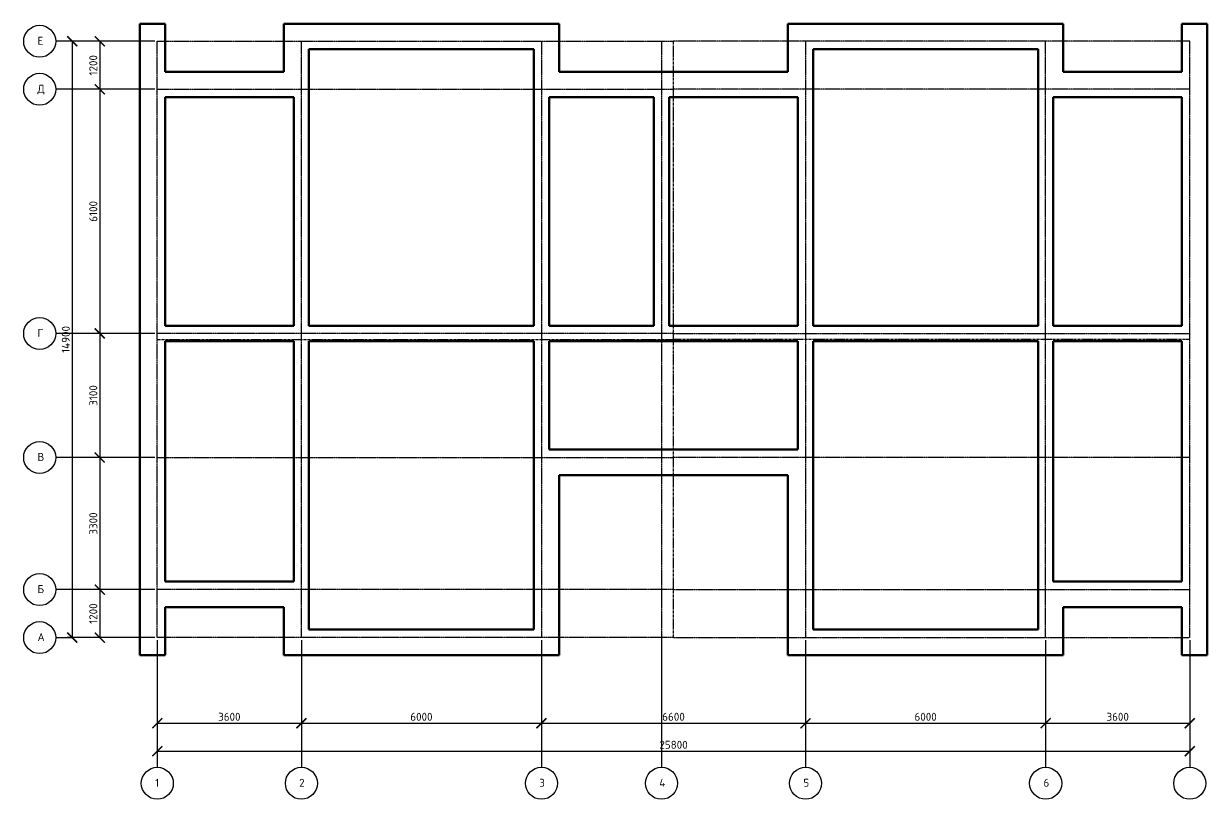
# Model space of a CAD drawing. Header units: millimetres. Extents: x -273369 to 399464, y -35443 to 194245.
# Drawn here: x -58098 to -28518, y -3287 to 16093 of the extents above; entities that cross this region are included whole.
import ezdxf

# ---------------------------------------------------------------- set-up
doc = ezdxf.new("R2010")
doc.units = ezdxf.units.MM
doc.linetypes.add('осевая', pattern=[50.8, 31.75, -6.35, 6.35, -6.35])
doc.linetypes.add('осеваяX2', pattern=[101.6, 63.5, -12.7, 12.7, -12.7])
doc.styles.add('Курс2', font='isocpeur.ttf', dxfattribs={"height": 2.5})
doc.dimstyles.new('Линейный', dxfattribs={"dimscale": 0, "dimtxt": 2, "dimasz": 2.5, "dimexe": 1.25, "dimexo": 0.625, "dimtad": 1, "dimtxsty": 'Курс2', "dimblk": 'ARCHTICK', "dimcen": 2.5, "dimadec": 0, "dimazin": 0, "dimtfac": 1, "dimtmove": 0, "dimatfit": 3, "dimldrblk": 'ARCHTICK', "dimfxl": 1, "dimarcsym": 0})

# ---------------------------------------------------------------- blocks, each defined once
blk = doc.blocks.new('_ArchTick')
at = {"color": 0, "linetype": 'ByBlock', "lineweight": 60, "const_width": 0.15}
blk.add_lwpolyline([(-0.5, -0.5), (0.5, 0.5)], dxfattribs=at)
blk = doc.blocks.new('*D162')
at = {"color": 0, "lineweight": -2, "transparency": 16777216}
for p, q in [((-54758, 690), (-54758, -1512)), ((-51158, 690), (-51158, -1512)), ((-54758, -1387), (-51158, -1387))]:
    blk.add_line(p, q, dxfattribs=at)
at = {"layer": 'Defpoints', "color": 0, "transparency": 16777216}
for p in [(-54758, 753), (-51158, 753), (-51158, -1387)]:
    blk.add_point(p, dxfattribs=at)
at = {"color": 0, "lineweight": -2, "transparency": 16777216, "xscale": 250, "yscale": 250, "zscale": 250, "rotation": 180}
blk.add_blockref('_ArchTick', (-54758, -1387), dxfattribs=at)
at = {"color": 0, "lineweight": -2, "transparency": 16777216, "xscale": 250, "yscale": 250, "zscale": 250}
blk.add_blockref('_ArchTick', (-51158, -1387), dxfattribs=at)
at = {"color": 0, "transparency": 16777216, "insert": (-52958, -1225), "char_height": 200, "attachment_point": 5, "style": 'Курс2'}
blk.add_mtext('3600', dxfattribs=at)
blk = doc.blocks.new('*D163')
at = {"color": 0, "lineweight": -2, "transparency": 16777216}
for p, q in [((-51158, 690), (-51158, -1512)), ((-45158, 690), (-45158, -1512)), ((-51158, -1387), (-45158, -1387))]:
    blk.add_line(p, q, dxfattribs=at)
at = {"layer": 'Defpoints', "color": 0, "transparency": 16777216}
for p in [(-51158, 753), (-45158, 753), (-45158, -1387)]:
    blk.add_point(p, dxfattribs=at)
at = {"color": 0, "lineweight": -2, "transparency": 16777216, "xscale": 250, "yscale": 250, "zscale": 250, "rotation": 180}
blk.add_blockref('_ArchTick', (-51158, -1387), dxfattribs=at)
at = {"color": 0, "lineweight": -2, "transparency": 16777216, "xscale": 250, "yscale": 250, "zscale": 250}
blk.add_blockref('_ArchTick', (-45158, -1387), dxfattribs=at)
at = {"color": 0, "transparency": 16777216, "insert": (-48158, -1225), "char_height": 200, "attachment_point": 5, "style": 'Курс2'}
blk.add_mtext('6000', dxfattribs=at)
blk = doc.blocks.new('*D164')
at = {"color": 0, "lineweight": -2, "transparency": 16777216}
for p, q in [((-45158, 690), (-45158, -1512)), ((-38558, 690), (-38558, -1512)), ((-45158, -1387), (-38558, -1387))]:
    blk.add_line(p, q, dxfattribs=at)
at = {"layer": 'Defpoints', "color": 0, "transparency": 16777216}
for p in [(-45158, 753), (-38558, 753), (-38558, -1387)]:
    blk.add_point(p, dxfattribs=at)
at = {"color": 0, "lineweight": -2, "transparency": 16777216, "xscale": 250, "yscale": 250, "zscale": 250, "rotation": 180}
blk.add_blockref('_ArchTick', (-45158, -1387), dxfattribs=at)
at = {"color": 0, "lineweight": -2, "transparency": 16777216, "xscale": 250, "yscale": 250, "zscale": 250}
blk.add_blockref('_ArchTick', (-38558, -1387), dxfattribs=at)
at = {"color": 0, "transparency": 16777216, "insert": (-41858, -1225), "char_height": 200, "attachment_point": 5, "style": 'Курс2'}
blk.add_mtext('6600', dxfattribs=at)
blk = doc.blocks.new('*D165')
at = {"color": 0, "lineweight": -2, "transparency": 16777216}
for p, q in [((-38558, 690), (-38558, -1512)), ((-32558, 690), (-32558, -1512)), ((-38558, -1387), (-32558, -1387))]:
    blk.add_line(p, q, dxfattribs=at)
at = {"layer": 'Defpoints', "color": 0, "transparency": 16777216}
for p in [(-38558, 753), (-32558, 753), (-32558, -1387)]:
    blk.add_point(p, dxfattribs=at)
at = {"color": 0, "lineweight": -2, "transparency": 16777216, "xscale": 250, "yscale": 250, "zscale": 250, "rotation": 180}
blk.add_blockref('_ArchTick', (-38558, -1387), dxfattribs=at)
at = {"color": 0, "lineweight": -2, "transparency": 16777216, "xscale": 250, "yscale": 250, "zscale": 250}
blk.add_blockref('_ArchTick', (-32558, -1387), dxfattribs=at)
at = {"color": 0, "transparency": 16777216, "insert": (-35558, -1225), "char_height": 200, "attachment_point": 5, "style": 'Курс2'}
blk.add_mtext('6000', dxfattribs=at)
blk = doc.blocks.new('*D166')
at = {"color": 0, "lineweight": -2, "transparency": 16777216}
for p, q in [((-32558, 690), (-32558, -1512)), ((-28958, 690), (-28958, -1512)), ((-32558, -1387), (-28958, -1387))]:
    blk.add_line(p, q, dxfattribs=at)
at = {"layer": 'Defpoints', "color": 0, "transparency": 16777216}
for p in [(-32558, 753), (-28958, 753), (-28958, -1387)]:
    blk.add_point(p, dxfattribs=at)
at = {"color": 0, "lineweight": -2, "transparency": 16777216, "xscale": 250, "yscale": 250, "zscale": 250, "rotation": 180}
blk.add_blockref('_ArchTick', (-32558, -1387), dxfattribs=at)
at = {"color": 0, "lineweight": -2, "transparency": 16777216, "xscale": 250, "yscale": 250, "zscale": 250}
blk.add_blockref('_ArchTick', (-28958, -1387), dxfattribs=at)
at = {"color": 0, "transparency": 16777216, "insert": (-30758, -1225), "char_height": 200, "attachment_point": 5, "style": 'Курс2'}
blk.add_mtext('3600', dxfattribs=at)
blk = doc.blocks.new('*D167')
at = {"color": 0, "lineweight": -2, "transparency": 16777216}
for p, q in [((-54758, 690), (-54758, -2212)), ((-28958, 690), (-28958, -2212)), ((-54758, -2087), (-28958, -2087))]:
    blk.add_line(p, q, dxfattribs=at)
at = {"layer": 'Defpoints', "color": 0, "transparency": 16777216}
for p in [(-54758, 753), (-28958, 753), (-28958, -2087)]:
    blk.add_point(p, dxfattribs=at)
at = {"color": 0, "lineweight": -2, "transparency": 16777216, "xscale": 250, "yscale": 250, "zscale": 250, "rotation": 180}
blk.add_blockref('_ArchTick', (-54758, -2087), dxfattribs=at)
at = {"color": 0, "lineweight": -2, "transparency": 16777216, "xscale": 250, "yscale": 250, "zscale": 250}
blk.add_blockref('_ArchTick', (-28958, -2087), dxfattribs=at)
at = {"color": 0, "transparency": 16777216, "insert": (-41858, -1925), "char_height": 200, "attachment_point": 5, "style": 'Курс2'}
blk.add_mtext('25800', dxfattribs=at)
blk = doc.blocks.new('*D168')
at = {"color": 0, "lineweight": -2, "transparency": 16777216}
for p, q in [((-54820, 15653), (-56321, 15653)), ((-56196, 15653), (-56196, 14453)), ((-54820, 14453), (-56321, 14453))]:
    blk.add_line(p, q, dxfattribs=at)
at = {"layer": 'Defpoints', "color": 0, "transparency": 16777216}
for p in [(-54758, 15653), (-56196, 14453), (-54758, 14453)]:
    blk.add_point(p, dxfattribs=at)
at = {"color": 0, "lineweight": -2, "transparency": 16777216, "xscale": 250, "yscale": 250, "zscale": 250}
for p, rotation in [((-56196, 15653), 90), ((-56196, 14453), 270)]:
    blk.add_blockref('_ArchTick', p, dxfattribs=dict(at, rotation=rotation))
at = {"color": 0, "transparency": 16777216, "insert": (-56358, 15053), "char_height": 200, "attachment_point": 5, "rotation": 90, "style": 'Курс2'}
blk.add_mtext('1200', dxfattribs=at)
blk = doc.blocks.new('*D169')
at = {"color": 0, "lineweight": -2, "transparency": 16777216}
for p, q in [((-54820, 14453), (-56321, 14453)), ((-56196, 14453), (-56196, 8353)), ((-54820, 8353), (-56321, 8353))]:
    blk.add_line(p, q, dxfattribs=at)
at = {"layer": 'Defpoints', "color": 0, "transparency": 16777216}
for p in [(-54758, 14453), (-56196, 8353), (-54758, 8353)]:
    blk.add_point(p, dxfattribs=at)
at = {"color": 0, "lineweight": -2, "transparency": 16777216, "xscale": 250, "yscale": 250, "zscale": 250}
for p, rotation in [((-56196, 14453), 90), ((-56196, 8353), 270)]:
    blk.add_blockref('_ArchTick', p, dxfattribs=dict(at, rotation=rotation))
at = {"color": 0, "transparency": 16777216, "insert": (-56358, 11403), "char_height": 200, "attachment_point": 5, "rotation": 90, "style": 'Курс2'}
blk.add_mtext('6100', dxfattribs=at)
blk = doc.blocks.new('*D170')
at = {"color": 0, "lineweight": -2, "transparency": 16777216}
for p, q in [((-54820, 8353), (-56321, 8353)), ((-56196, 8353), (-56196, 5253)), ((-54820, 5253), (-56321, 5253))]:
    blk.add_line(p, q, dxfattribs=at)
at = {"layer": 'Defpoints', "color": 0, "transparency": 16777216}
for p in [(-54758, 8353), (-56196, 5253), (-54758, 5253)]:
    blk.add_point(p, dxfattribs=at)
at = {"color": 0, "lineweight": -2, "transparency": 16777216, "xscale": 250, "yscale": 250, "zscale": 250}
for p, rotation in [((-56196, 8353), 90), ((-56196, 5253), 270)]:
    blk.add_blockref('_ArchTick', p, dxfattribs=dict(at, rotation=rotation))
at = {"color": 0, "transparency": 16777216, "insert": (-56358, 6803), "char_height": 200, "attachment_point": 5, "rotation": 90, "style": 'Курс2'}
blk.add_mtext('3100', dxfattribs=at)
blk = doc.blocks.new('*D171')
at = {"color": 0, "lineweight": -2, "transparency": 16777216}
for p, q in [((-54820, 5253), (-56321, 5253)), ((-56196, 5253), (-56196, 1953)), ((-54820, 1953), (-56321, 1953))]:
    blk.add_line(p, q, dxfattribs=at)
at = {"layer": 'Defpoints', "color": 0, "transparency": 16777216}
for p in [(-54758, 5253), (-56196, 1953), (-54758, 1953)]:
    blk.add_point(p, dxfattribs=at)
at = {"color": 0, "lineweight": -2, "transparency": 16777216, "xscale": 250, "yscale": 250, "zscale": 250}
for p, rotation in [((-56196, 5253), 90), ((-56196, 1953), 270)]:
    blk.add_blockref('_ArchTick', p, dxfattribs=dict(at, rotation=rotation))
at = {"color": 0, "transparency": 16777216, "insert": (-56358, 3603), "char_height": 200, "attachment_point": 5, "rotation": 90, "style": 'Курс2'}
blk.add_mtext('3300', dxfattribs=at)
blk = doc.blocks.new('*D172')
at = {"color": 0, "lineweight": -2, "transparency": 16777216}
for p, q in [((-54820, 1953), (-56321, 1953)), ((-56196, 1953), (-56196, 753)), ((-54820, 753), (-56321, 753))]:
    blk.add_line(p, q, dxfattribs=at)
at = {"layer": 'Defpoints', "color": 0, "transparency": 16777216}
for p in [(-54758, 1953), (-56196, 753), (-54758, 753)]:
    blk.add_point(p, dxfattribs=at)
at = {"color": 0, "lineweight": -2, "transparency": 16777216, "xscale": 250, "yscale": 250, "zscale": 250}
for p, rotation in [((-56196, 1953), 90), ((-56196, 753), 270)]:
    blk.add_blockref('_ArchTick', p, dxfattribs=dict(at, rotation=rotation))
at = {"color": 0, "transparency": 16777216, "insert": (-56358, 1353), "char_height": 200, "attachment_point": 5, "rotation": 90, "style": 'Курс2'}
blk.add_mtext('1200', dxfattribs=at)
blk = doc.blocks.new('*D173')
at = {"color": 0, "lineweight": -2, "transparency": 16777216}
for p, q in [((-54820, 15653), (-57007, 15653)), ((-56882, 15653), (-56882, 753)), ((-54820, 753), (-57007, 753))]:
    blk.add_line(p, q, dxfattribs=at)
at = {"layer": 'Defpoints', "color": 0, "transparency": 16777216}
for p in [(-54758, 15653), (-56882, 753), (-54758, 753)]:
    blk.add_point(p, dxfattribs=at)
at = {"color": 0, "lineweight": -2, "transparency": 16777216, "xscale": 250, "yscale": 250, "zscale": 250}
for p, rotation in [((-56882, 15653), 90), ((-56882, 753), 270)]:
    blk.add_blockref('_ArchTick', p, dxfattribs=dict(at, rotation=rotation))
at = {"color": 0, "transparency": 16777216, "insert": (-57045, 8203), "char_height": 200, "attachment_point": 5, "rotation": 90, "style": 'Курс2'}
blk.add_mtext('14900', dxfattribs=at)

msp = doc.modelspace()

# ---------------------------------------------------------------- linework, layer by layer
at = {"lineweight": 60}
for p, q in [((-55197.737, 16092.601), (-55197.737, 312.601)), ((-55197.737, 16092.601), (-54557.737, 16092.601)), ((-54557.737, 16092.601), (-54557.737, 14892.601)), ((-51597.737, 16092.601), (-51597.737, 14892.601)), ((-51597.737, 16092.601), (-44717.737, 16092.601)), ((-44717.737, 16092.601), (-44717.737, 14892.601)), ((-38997.737, 16092.601), (-38997.737, 14892.601)), ((-32117.737, 16092.601), (-38997.737, 16092.601)), ((-32117.737, 16092.601), (-32117.737, 14892.601)), ((-29157.737, 16092.601), (-29157.737, 14892.601)), ((-28517.737, 16092.601), (-29157.737, 16092.601)), ((-28517.737, 16092.601), (-28517.737, 312.601)), ((-50967.737, 15452.601), (-50967.737, 8542.601)), ((-50967.737, 15452.601), (-45347.737, 15452.601)), ((-45347.737, 15452.601), (-45347.737, 8542.601)), ((-38367.737, 15452.601), (-38367.737, 8542.601)), ((-32747.737, 15452.601), (-38367.737, 15452.601)), ((-32747.737, 15452.601), (-32747.737, 8542.601)), ((-54557.737, 14892.601), (-51597.737, 14892.601)), ((-44717.737, 14892.601), (-41857.737, 14892.601)), ((-38997.737, 14892.601), (-41857.737, 14892.601)), ((-29157.737, 14892.601), (-32117.737, 14892.601)), ((-54557.737, 14252.601), (-54557.737, 8542.601)), ((-54557.737, 14252.601), (-51347.737, 14252.601)), ((-51347.737, 14252.601), (-51347.737, 8542.601)), ((-44967.737, 14252.601), (-44967.737, 8542.601)), ((-44967.737, 14252.601), (-42347.737, 14252.601)), ((-42347.737, 14252.601), (-42347.737, 8542.601)), ((-41967.737, 14252.601), (-41967.737, 8542.601)), ((-38747.737, 14252.601), (-41967.737, 14252.601)), ((-38747.737, 14252.601), (-38747.737, 8542.601)), ((-32367.737, 14252.601), (-32367.737, 8542.601)), ((-29157.737, 14252.601), (-32367.737, 14252.601)), ((-29157.737, 14252.601), (-29157.737, 8542.601)), ((-54557.737, 8542.601), (-51347.737, 8542.601)), ((-50967.737, 8542.601), (-45347.737, 8542.601)), ((-44967.737, 8542.601), (-42347.737, 8542.601)), ((-41967.737, 8542.601), (-38747.737, 8542.601)), ((-32747.737, 8542.601), (-38367.737, 8542.601)), ((-29157.737, 8542.601), (-32367.737, 8542.601)), ((-54557.737, 8162.601), (-54557.737, 2152.601)), ((-54557.737, 8162.601), (-51347.737, 8162.601)), ((-51347.737, 8162.601), (-51347.737, 2152.601)), ((-50967.737, 8162.601), (-50967.737, 952.601)), ((-50967.737, 8162.601), (-45347.737, 8162.601)), ((-45347.737, 8162.601), (-45347.737, 952.601)), ((-44967.737, 8162.601), (-44967.737, 5452.601)), ((-44967.737, 8162.601), (-41857.737, 8162.601)), ((-38747.737, 8162.601), (-41857.737, 8162.601)), ((-38747.737, 8162.601), (-38747.737, 5452.601)), ((-38367.737, 8162.601), (-38367.737, 952.601)), ((-32747.737, 8162.601), (-38367.737, 8162.601)), ((-32747.737, 8162.601), (-32747.737, 952.601)), ((-32367.737, 8162.601), (-32367.737, 2152.601)), ((-29157.737, 8162.601), (-32367.737, 8162.601)), ((-29157.737, 8162.601), (-29157.737, 2152.601)), ((-44967.737, 5452.601), (-41857.737, 5452.601)), ((-38747.737, 5452.601), (-41857.737, 5452.601)), ((-44717.737, 4812.601), (-44717.737, 312.601)), ((-44717.737, 4812.601), (-41857.737, 4812.601)), ((-38997.737, 4812.601), (-41857.737, 4812.601)), ((-38997.737, 4812.601), (-38997.737, 312.601)), ((-54557.737, 2152.601), (-51347.737, 2152.601)), ((-29157.737, 2152.601), (-32367.737, 2152.601)), ((-54557.737, 1512.601), (-54557.737, 312.601)), ((-54557.737, 1512.601), (-51597.737, 1512.601)), ((-51597.737, 1512.601), (-51597.737, 312.601)), ((-32117.737, 1512.601), (-32117.737, 312.601)), ((-29157.737, 1512.601), (-32117.737, 1512.601)), ((-29157.737, 1512.601), (-29157.737, 312.601)), ((-50967.737, 952.601), (-45347.737, 952.601)), ((-32747.737, 952.601), (-38367.737, 952.601)), ((-55197.737, 312.601), (-54557.737, 312.601)), ((-51597.737, 312.601), (-44717.737, 312.601)), ((-32117.737, 312.601), (-38997.737, 312.601)), ((-28517.737, 312.601), (-29157.737, 312.601))]:
    msp.add_line(p, q, dxfattribs=at)
for p, q in [((-56882.479, 15652.601), (-57282.479, 15652.601)), ((-56195.58, 14452.601), (-57295.58, 14452.601)), ((-56195.58, 8352.601), (-57295.58, 8352.601)), ((-56195.58, 5252.601), (-57295.58, 5252.601)), ((-56195.58, 1952.601), (-57295.58, 1952.601)), ((-57297.737, 752.601), (-56882.479, 752.601)), ((-42157.737, 752.601), (-42157.737, -2487.399)), ((-51157.737, -1387.399), (-51157.737, -2487.399)), ((-45157.737, -1387.399), (-45157.737, -2487.399)), ((-38557.737, -1387.399), (-38557.737, -2487.399)), ((-32557.737, -1387.399), (-32557.737, -2487.399)), ((-54757.737, -2087.399), (-54757.737, -2487.399)), ((-28957.737, -2087.399), (-28957.737, -2487.399))]:
    msp.add_line(p, q)
at = {"color": 116, "linetype": 'осевая', "true_color": 0x136734}
for p, q in [((-54757.737, 752.601), (-54757.737, 15652.601)), ((-51157.737, 752.601), (-51157.737, 15652.601)), ((-45157.737, 15652.601), (-45157.737, 752.601)), ((-42157.737, 15652.601), (-42157.737, 752.601)), ((-38557.737, 15652.601), (-38557.737, 752.601)), ((-32557.737, 752.601), (-32557.737, 15652.601)), ((-28957.737, 752.601), (-28957.737, 15652.601))]:
    msp.add_line(p, q, dxfattribs=at)
at = {"color": 217, "linetype": 'осевая', "true_color": 0x93278f}
for p, q in [((-54757.737, 15652.601), (-41857.737, 15652.601)), ((-28957.737, 15652.601), (-41857.737, 15652.601)), ((-54757.737, 14452.601), (-41857.737, 14452.601)), ((-28957.737, 14452.601), (-41857.737, 14452.601)), ((-41857.737, 8352.601), (-54757.737, 8352.601)), ((-41857.737, 8352.601), (-28957.737, 8352.601)), ((-54757.737, 5252.601), (-41857.737, 5252.601)), ((-28957.737, 5252.601), (-41857.737, 5252.601)), ((-41857.737, 1952.601), (-54757.737, 1952.601)), ((-41857.737, 1952.601), (-28957.737, 1952.601)), ((-41857.737, 752.601), (-54757.737, 752.601)), ((-41857.737, 752.601), (-28957.737, 752.601))]:
    msp.add_line(p, q, dxfattribs=at)
at = {"color": 242, "linetype": 'осеваяX2', "true_color": 0xcd2027}
for p, q in [((-41857.737, 752.601), (-41857.737, 15652.601)), ((-54757.737, 8202.601), (-41857.737, 8202.601)), ((-28957.737, 8202.601), (-41857.737, 8202.601))]:
    msp.add_line(p, q, dxfattribs=at)
for centre in [(-57697.737, 15652.601), (-57697.737, 14452.601), (-57697.737, 8352.601), (-57697.737, 5252.601), (-57697.737, 1952.601), (-57697.737, 752.601), (-54757.737, -2887.399), (-51157.737, -2887.399), (-45157.737, -2887.399), (-42157.737, -2887.399), (-38557.737, -2887.399), (-32557.737, -2887.399), (-28957.737, -2887.399)]:
    msp.add_circle(centre, 400)

# ---------------------------------------------------------------- texts
at = {"style": 'Курс2'}
for s, p in [('Е', (-57752.322, 15565.324)), ('Д', (-57752.322, 14365.324)), ('Г', (-57752.322, 8265.324)), ('В', (-57752.322, 5165.324)), ('Б', (-57752.322, 1865.324)), ('А', (-57752.322, 665.324)), ('1', (-54812.322, -2974.676)), ('2', (-51212.322, -2974.676)), ('3', (-45212.322, -2974.676)), ('4', (-42212.322, -2974.676)), ('5', (-38612.322, -2974.676)), ('6', (-32612.322, -2974.676))]:
    msp.add_text(s, height=200, dxfattribs=at).set_placement(p)

# ---------------------------------------------------------------- dimensions: what is measured, and where the dimension line sits
for base, p1, p2, picture, middle in [((-56882.479, 752.601), (-54757.737, 15652.601), (-54757.737, 752.601), '*D173', (-57044.979, 8202.601)), ((-56195.58, 14452.601), (-54757.737, 15652.601), (-54757.737, 14452.601), '*D168', (-56358.08, 15052.601)), ((-56195.58, 8352.601), (-54757.737, 14452.601), (-54757.737, 8352.601), '*D169', (-56358.08, 11402.601)), ((-56195.58, 5252.601), (-54757.737, 8352.601), (-54757.737, 5252.601), '*D170', (-56358.08, 6802.601)), ((-56195.58, 1952.601), (-54757.737, 5252.601), (-54757.737, 1952.601), '*D171', (-56358.08, 3602.601)), ((-56195.58, 752.601), (-54757.737, 1952.601), (-54757.737, 752.601), '*D172', (-56358.08, 1352.601))]:
    dim = msp.add_linear_dim(base=base, p1=p1, p2=p2, angle=90, dimstyle='Линейный')
    dim.commit()
    dim.dimension.update_dxf_attribs({"geometry": picture, "text_midpoint": middle})
for base, p1, p2, picture, middle in [((-51157.737, -1387.399), (-54757.737, 752.601), (-51157.737, 752.601), '*D162', (-52957.737, -1224.899)), ((-28957.737, -2087.399), (-54757.737, 752.601), (-28957.737, 752.601), '*D167', (-41857.737, -1924.899)), ((-45157.737, -1387.399), (-51157.737, 752.601), (-45157.737, 752.601), '*D163', (-48157.737, -1224.899)), ((-38557.737, -1387.399), (-45157.737, 752.601), (-38557.737, 752.601), '*D164', (-41857.737, -1224.899)), ((-32557.737, -1387.399), (-38557.737, 752.601), (-32557.737, 752.601), '*D165', (-35557.737, -1224.899)), ((-28957.737, -1387.399), (-32557.737, 752.601), (-28957.737, 752.601), '*D166', (-30757.737, -1224.899))]:
    dim = msp.add_linear_dim(base=base, p1=p1, p2=p2, dimstyle='Линейный')
    dim.commit()
    dim.dimension.update_dxf_attribs({"geometry": picture, "text_midpoint": middle})

doc.saveas('drawing.dxf')
